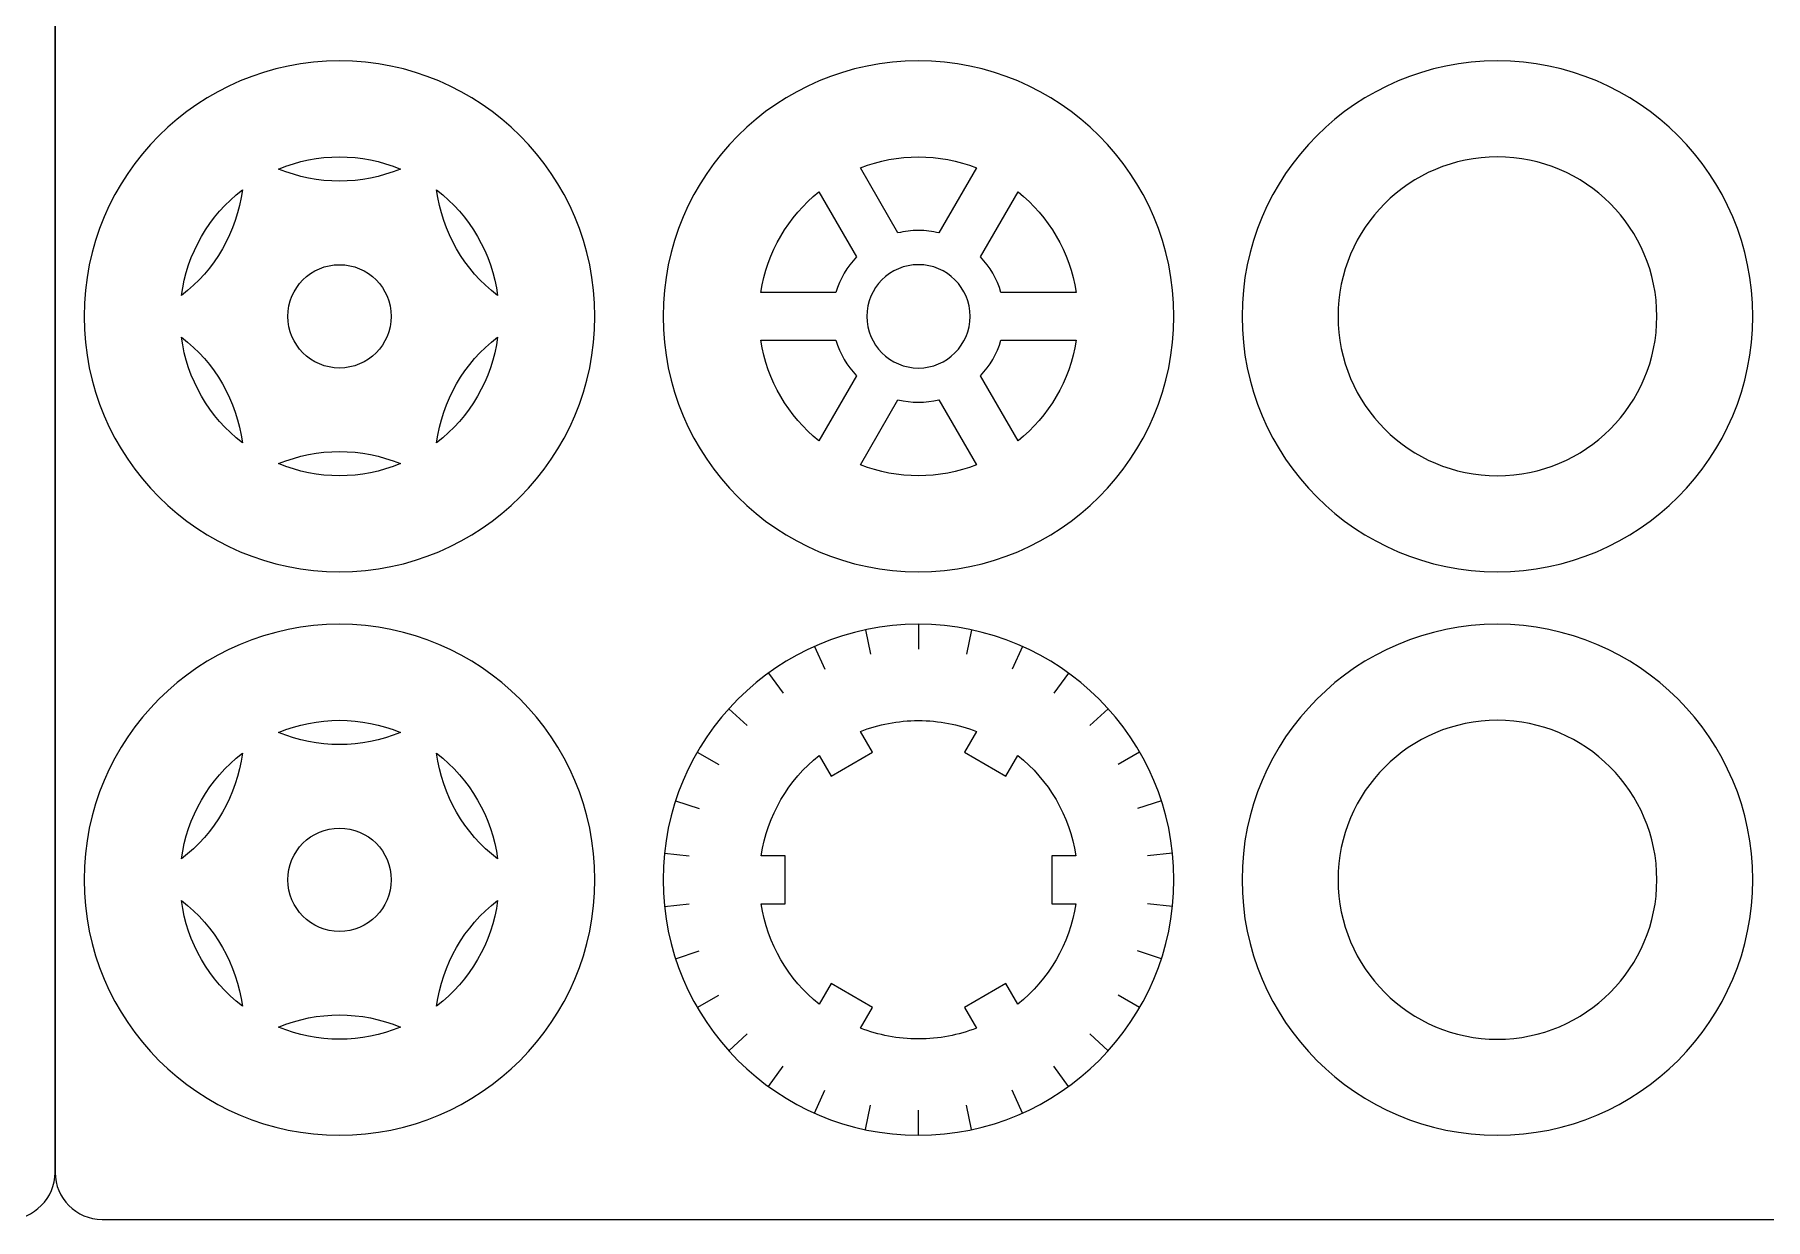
# Model space of a CAD drawing. Header units: centimetres. Extents: x -47.2 to 47.8, y -16.6 to 12.4.
# Drawn here: x -9.36 to 1.7, y -16.6 to -9.03 of the extents above; entities that cross this region are included whole.
import ezdxf

# ---------------------------------------------------------------- set-up
doc = ezdxf.new("R2010")
doc.units = ezdxf.units.CM
doc.header["$MEASUREMENT"] = 0
doc.layers.add('Camada 1', color=7, linetype='Continuous')

msp = doc.modelspace()

# ---------------------------------------------------------------- linework, layer by layer
at = {"layer": 'Camada 1', "color": 6, "lineweight": 9}
for points in [[(-27.9276, 12.40298), (-27.9276, 12.40298), (-9.5276, 12.40298), (-9.5276, 12.40298), (-9.5276, 12.40298), (-9.3626, 12.40298), (-9.2276, 12.26798), (-9.2276, 12.10298), (-9.2276, 12.10298), (-9.2276, 12.10298), (-9.2276, -16.29702), (-9.2276, -16.29702), (-9.2276, -16.29702), (-9.2276, -16.46202), (-9.3626, -16.59702), (-9.5276, -16.59702), (-9.5276, -16.59702), (-9.5276, -16.59702), (-27.9276, -16.59702), (-27.9276, -16.59702), (-27.9276, -16.59702), (-28.0926, -16.59702), (-28.2276, -16.46202), (-28.2276, -16.29702), (-28.2276, -16.29702), (-28.2276, -16.29702), (-28.2276, 12.10298), (-28.2276, 12.10298), (-28.2276, 12.10298), (-28.2276, 12.26798), (-28.0926, 12.40298), (-27.9276, 12.40298)], [(-8.92761, 1.56359), (-8.92761, 1.56359), (9.47241, 1.56359), (9.47241, 1.56359), (9.47241, 1.56359), (9.63741, 1.56359), (9.7724, 1.4286), (9.7724, 1.2636), (9.7724, 1.2636), (9.7724, 1.2636), (9.7724, -16.29702), (9.7724, -16.29702), (9.7724, -16.29702), (9.7724, -16.46202), (9.63741, -16.59701), (9.47241, -16.59701), (9.47241, -16.59701), (9.47241, -16.59701), (-8.92761, -16.59701), (-8.92761, -16.59701), (-8.92761, -16.59701), (-9.09261, -16.59701), (-9.2276, -16.46202), (-9.2276, -16.29702), (-9.2276, -16.29702), (-9.2276, -16.29702), (-9.2276, 1.2636), (-9.2276, 1.2636), (-9.2276, 1.2636), (-9.2276, 1.4286), (-9.09261, 1.56359), (-8.92761, 1.56359)]]:
    msp.add_open_spline(points, degree=3, knots=[0, 0, 0, 0, 0.11111111, 0.11111111, 0.11111111, 0.11111111, 0.22222222, 0.22222222, 0.22222222, 0.22222222, 0.33333333, 0.33333333, 0.33333333, 0.33333333, 0.44444444, 0.44444444, 0.44444444, 0.44444444, 0.55555556, 0.55555556, 0.55555556, 0.55555556, 0.66666667, 0.66666667, 0.66666667, 0.66666667, 0.77777778, 0.77777778, 0.77777778, 0.77777778, 1, 1, 1, 1], dxfattribs=at)
at = {"layer": 'Camada 1', "color": 250, "lineweight": 9}
for points in [[(-7.41, -9.19494), (-6.50853, -9.19494), (-5.77777, -9.92571), (-5.77777, -10.82717), (-5.77777, -10.82717), (-5.77777, -11.72863), (-6.50853, -12.4594), (-7.41, -12.4594), (-7.41, -12.4594), (-8.31146, -12.4594), (-9.04223, -11.72863), (-9.04223, -10.82717), (-9.04223, -10.82717), (-9.04223, -9.92571), (-8.31146, -9.19494), (-7.41, -9.19494)], [(-3.70999, -9.19493), (-2.80854, -9.19493), (-2.07776, -9.92571), (-2.07776, -10.82717), (-2.07776, -10.82717), (-2.07776, -11.72863), (-2.80854, -12.4594), (-3.70999, -12.4594), (-3.70999, -12.4594), (-4.61145, -12.4594), (-5.34223, -11.72863), (-5.34223, -10.82717), (-5.34223, -10.82717), (-5.34223, -9.92571), (-4.61145, -9.19493), (-3.70999, -9.19493)], [(-0.01, -9.19494), (0.89146, -9.19494), (1.62223, -9.92571), (1.62223, -10.82717), (1.62223, -10.82717), (1.62223, -11.72863), (0.89146, -12.45939), (-0.01, -12.45939), (-0.01, -12.45939), (-0.91146, -12.45939), (-1.64223, -11.72863), (-1.64223, -10.82717), (-1.64223, -10.82717), (-1.64223, -9.92571), (-0.91146, -9.19494), (-0.01, -9.19494)], [(-7.41, -12.79494), (-6.50854, -12.79494), (-5.77776, -13.52571), (-5.77776, -14.42717), (-5.77776, -14.42717), (-5.77776, -15.32863), (-6.50854, -16.0594), (-7.41, -16.0594), (-7.41, -16.0594), (-8.31146, -16.0594), (-9.04223, -15.32863), (-9.04223, -14.42717), (-9.04223, -14.42717), (-9.04223, -13.52571), (-8.31146, -12.79494), (-7.41, -12.79494)], [(-3.71, -12.79493), (-2.80854, -12.79493), (-2.07776, -13.52571), (-2.07776, -14.42717), (-2.07776, -14.42717), (-2.07776, -15.32863), (-2.80854, -16.0594), (-3.71, -16.0594), (-3.71, -16.0594), (-4.61146, -16.0594), (-5.34223, -15.32863), (-5.34223, -14.42717), (-5.34223, -14.42717), (-5.34223, -13.52571), (-4.61146, -12.79493), (-3.71, -12.79493)], [(-0.01, -12.79494), (0.89146, -12.79494), (1.62224, -13.52571), (1.62224, -14.42717), (1.62224, -14.42717), (1.62224, -15.32863), (0.89146, -16.05939), (-0.01, -16.05939), (-0.01, -16.05939), (-0.91146, -16.05939), (-1.64223, -15.32863), (-1.64223, -14.42717), (-1.64223, -14.42717), (-1.64223, -13.52571), (-0.91146, -12.79494), (-0.01, -12.79494)]]:
    msp.add_open_spline(points, degree=3, knots=[0, 0, 0, 0, 0.2, 0.2, 0.2, 0.2, 0.4, 0.4, 0.4, 0.4, 0.6, 0.6, 0.6, 0.6, 1, 1, 1, 1], dxfattribs=at)
at = {"layer": 'Camada 1', "color": 114, "lineweight": 9}
for points, knots in [([(-7.02012, -9.88589), (-7.26975, -9.78249), (-7.55025, -9.78249), (-7.7999, -9.88589), (-7.7999, -9.88589), (-7.55025, -9.98928), (-7.26975, -9.98928), (-7.02012, -9.88589)], [0, 0, 0, 0, 0.33333333, 0.33333333, 0.33333333, 0.33333333, 1, 1, 1, 1]), ([(-3.70999, -10.27831), (-3.66481, -10.27831), (-3.62093, -10.28381), (-3.57892, -10.2941), (-3.57892, -10.2941), (-3.57892, -10.2941), (-3.33876, -9.8781), (-3.33876, -9.8781), (-3.33876, -9.8781), (-3.5765, -9.78504), (-3.8435, -9.785), (-4.08124, -9.8781), (-4.08124, -9.8781), (-4.08124, -9.8781), (-3.84106, -10.2941), (-3.84106, -10.2941), (-3.84106, -10.2941), (-3.79906, -10.28381), (-3.75517, -10.27831), (-3.70999, -10.27831)], [0, 0, 0, 0, 0.16666667, 0.16666667, 0.16666667, 0.16666667, 0.33333333, 0.33333333, 0.33333333, 0.33333333, 0.5, 0.5, 0.5, 0.5, 0.66666667, 0.66666667, 0.66666667, 0.66666667, 1, 1, 1, 1]), ([(-0.00999, -9.80832), (0.5527, -9.80832), (1.00885, -10.26447), (1.00885, -10.82716), (1.00885, -10.82716), (1.00885, -11.38983), (0.5527, -11.84598), (-0.00999, -11.84598), (-0.00999, -11.84598), (-0.57266, -11.84598), (-1.02881, -11.38983), (-1.02881, -10.82716), (-1.02881, -10.82716), (-1.02881, -10.26447), (-0.57266, -9.80832), (-0.00999, -9.80832)], [0, 0, 0, 0, 0.2, 0.2, 0.2, 0.2, 0.4, 0.4, 0.4, 0.4, 0.6, 0.6, 0.6, 0.6, 1, 1, 1, 1]), ([(-8.03022, -10.01887), (-8.24459, -10.18336), (-8.38485, -10.42626), (-8.42011, -10.69417), (-8.42011, -10.69417), (-8.20575, -10.52967), (-8.0655, -10.28676), (-8.03022, -10.01887)], [0, 0, 0, 0, 0.33333333, 0.33333333, 0.33333333, 0.33333333, 1, 1, 1, 1]), ([(-6.39989, -10.69418), (-6.43516, -10.42629), (-6.57541, -10.18336), (-6.78977, -10.01886), (-6.78977, -10.01886), (-6.7545, -10.28676), (-6.61425, -10.52967), (-6.39989, -10.69418)], [0, 0, 0, 0, 0.33333333, 0.33333333, 0.33333333, 0.33333333, 1, 1, 1, 1]), ([(-4.2372, -10.67413), (-4.21221, -10.58783), (-4.16661, -10.5103), (-4.10605, -10.44721), (-4.10605, -10.44721), (-4.10605, -10.44721), (-4.34613, -10.03138), (-4.34613, -10.03138), (-4.34613, -10.03138), (-4.54169, -10.18793), (-4.67835, -10.41502), (-4.71738, -10.67413), (-4.71738, -10.67413), (-4.71738, -10.67413), (-4.2372, -10.67413), (-4.2372, -10.67413)], [0, 0, 0, 0, 0.2, 0.2, 0.2, 0.2, 0.4, 0.4, 0.4, 0.4, 0.6, 0.6, 0.6, 0.6, 1, 1, 1, 1]), ([(-3.31394, -10.44721), (-3.25339, -10.51029), (-3.20779, -10.58783), (-3.18279, -10.67413), (-3.18279, -10.67413), (-3.18279, -10.67413), (-2.7026, -10.67413), (-2.7026, -10.67413), (-2.7026, -10.67413), (-2.74164, -10.41502), (-2.87827, -10.1879), (-3.07386, -10.03137), (-3.07386, -10.03137), (-3.07386, -10.03137), (-3.31394, -10.44721), (-3.31394, -10.44721)], [0, 0, 0, 0, 0.2, 0.2, 0.2, 0.2, 0.4, 0.4, 0.4, 0.4, 0.6, 0.6, 0.6, 0.6, 1, 1, 1, 1]), ([(-7.41, -10.49703), (-7.59233, -10.49703), (-7.74013, -10.64483), (-7.74013, -10.82717), (-7.74013, -10.82717), (-7.74013, -11.00949), (-7.59233, -11.15729), (-7.41, -11.15729), (-7.41, -11.15729), (-7.22767, -11.15729), (-7.07987, -11.00949), (-7.07987, -10.82717), (-7.07987, -10.82717), (-7.07987, -10.64483), (-7.22767, -10.49703), (-7.41, -10.49703)], [0, 0, 0, 0, 0.2, 0.2, 0.2, 0.2, 0.4, 0.4, 0.4, 0.4, 0.6, 0.6, 0.6, 0.6, 1, 1, 1, 1]), ([(-3.70999, -10.49703), (-3.52767, -10.49703), (-3.37987, -10.64483), (-3.37987, -10.82716), (-3.37987, -10.82716), (-3.37987, -11.00948), (-3.52767, -11.15728), (-3.70999, -11.15728), (-3.70999, -11.15728), (-3.89233, -11.15728), (-4.04013, -11.00948), (-4.04013, -10.82716), (-4.04013, -10.82716), (-4.04013, -10.64483), (-3.89233, -10.49703), (-3.70999, -10.49703)], [0, 0, 0, 0, 0.2, 0.2, 0.2, 0.2, 0.4, 0.4, 0.4, 0.4, 0.6, 0.6, 0.6, 0.6, 1, 1, 1, 1]), ([(-8.4201, -10.96015), (-8.38485, -11.22804), (-8.24461, -11.47097), (-8.03024, -11.63545), (-8.03024, -11.63545), (-8.06551, -11.36757), (-8.20576, -11.12464), (-8.4201, -10.96015)], [0, 0, 0, 0, 0.33333333, 0.33333333, 0.33333333, 0.33333333, 1, 1, 1, 1]), ([(-6.78978, -11.63545), (-6.57541, -11.47097), (-6.43515, -11.22805), (-6.39988, -10.96016), (-6.39988, -10.96016), (-6.61424, -11.12464), (-6.75449, -11.36757), (-6.78978, -11.63545)], [0, 0, 0, 0, 0.33333333, 0.33333333, 0.33333333, 0.33333333, 1, 1, 1, 1]), ([(-4.10605, -11.20711), (-4.16661, -11.14401), (-4.21221, -11.06648), (-4.2372, -10.98018), (-4.2372, -10.98018), (-4.2372, -10.98018), (-4.71738, -10.98018), (-4.71738, -10.98018), (-4.71738, -10.98018), (-4.67834, -11.23928), (-4.5417, -11.4664), (-4.34613, -11.62293), (-4.34613, -11.62293), (-4.34613, -11.62293), (-4.10605, -11.20711), (-4.10605, -11.20711)], [0, 0, 0, 0, 0.2, 0.2, 0.2, 0.2, 0.4, 0.4, 0.4, 0.4, 0.6, 0.6, 0.6, 0.6, 1, 1, 1, 1]), ([(-3.18279, -10.98018), (-3.20779, -11.06647), (-3.2534, -11.14401), (-3.31394, -11.20711), (-3.31394, -11.20711), (-3.31394, -11.20711), (-3.07386, -11.62295), (-3.07386, -11.62295), (-3.07386, -11.62295), (-2.87827, -11.4664), (-2.74163, -11.23929), (-2.7026, -10.98018), (-2.7026, -10.98018), (-2.7026, -10.98018), (-3.18279, -10.98018), (-3.18279, -10.98018)], [0, 0, 0, 0, 0.2, 0.2, 0.2, 0.2, 0.4, 0.4, 0.4, 0.4, 0.6, 0.6, 0.6, 0.6, 1, 1, 1, 1]), ([(-3.57892, -11.36022), (-3.6649, -11.38127), (-3.75508, -11.38127), (-3.84106, -11.36022), (-3.84106, -11.36022), (-3.84106, -11.36022), (-4.08124, -11.77621), (-4.08124, -11.77621), (-4.08124, -11.77621), (-3.84348, -11.8693), (-3.57653, -11.86929), (-3.33876, -11.77621), (-3.33876, -11.77621), (-3.33876, -11.77621), (-3.57892, -11.36022), (-3.57892, -11.36022)], [0, 0, 0, 0, 0.2, 0.2, 0.2, 0.2, 0.4, 0.4, 0.4, 0.4, 0.6, 0.6, 0.6, 0.6, 1, 1, 1, 1]), ([(-7.79989, -11.76844), (-7.55025, -11.87185), (-7.26975, -11.87186), (-7.02012, -11.76845), (-7.02012, -11.76845), (-7.26975, -11.66505), (-7.55025, -11.66505), (-7.79989, -11.76844)], [0, 0, 0, 0, 0.33333333, 0.33333333, 0.33333333, 0.33333333, 1, 1, 1, 1]), ([(-7.02012, -13.4859), (-7.26976, -13.38249), (-7.55026, -13.38249), (-7.7999, -13.4859), (-7.7999, -13.4859), (-7.55026, -13.58928), (-7.26976, -13.58928), (-7.02012, -13.4859)], [0, 0, 0, 0, 0.33333333, 0.33333333, 0.33333333, 0.33333333, 1, 1, 1, 1]), ([(-4.26899, -13.76495), (-4.26899, -13.76495), (-4.34534, -13.63271), (-4.34534, -13.63271), (-4.34534, -13.63271), (-4.54048, -13.78898), (-4.67681, -14.01562), (-4.71583, -14.27416), (-4.71583, -14.27416), (-4.71583, -14.27416), (-4.56298, -14.27416), (-4.56298, -14.27416), (-4.56298, -14.27416), (-4.56298, -14.27416), (-4.56298, -14.58017), (-4.56298, -14.58017), (-4.56298, -14.58017), (-4.56298, -14.58017), (-4.71583, -14.58017), (-4.71583, -14.58017), (-4.71583, -14.58017), (-4.67683, -14.83873), (-4.54048, -15.06536), (-4.34534, -15.22163), (-4.34534, -15.22163), (-4.34534, -15.22163), (-4.26899, -15.08938), (-4.26899, -15.08938), (-4.26899, -15.08938), (-4.26899, -15.08938), (-4.00398, -15.24239), (-4.00398, -15.24239), (-4.00398, -15.24239), (-4.00398, -15.24239), (-4.08046, -15.37486), (-4.08046, -15.37486), (-4.08046, -15.37486), (-3.96566, -15.41978), (-3.84071, -15.44445), (-3.71, -15.44445), (-3.71, -15.44445), (-3.57928, -15.44445), (-3.45431, -15.41978), (-3.33951, -15.37485), (-3.33951, -15.37485), (-3.33951, -15.37485), (-3.41599, -15.24239), (-3.41599, -15.24239), (-3.41599, -15.24239), (-3.41599, -15.24239), (-3.15098, -15.08939), (-3.15098, -15.08939), (-3.15098, -15.08939), (-3.15098, -15.08939), (-3.07465, -15.22161), (-3.07465, -15.22161), (-3.07465, -15.22161), (-2.87952, -15.06535), (-2.74318, -14.83872), (-2.70416, -14.58017), (-2.70416, -14.58017), (-2.70416, -14.58017), (-2.85698, -14.58017), (-2.85698, -14.58017), (-2.85698, -14.58017), (-2.85698, -14.58017), (-2.85698, -14.27416), (-2.85698, -14.27416), (-2.85698, -14.27416), (-2.85698, -14.27416), (-2.70416, -14.27416), (-2.70416, -14.27416), (-2.70416, -14.27416), (-2.74316, -14.01561), (-2.87951, -13.78899), (-3.07464, -13.63273), (-3.07464, -13.63273), (-3.07464, -13.63273), (-3.15098, -13.76495), (-3.15098, -13.76495), (-3.15098, -13.76495), (-3.15098, -13.76495), (-3.41599, -13.61195), (-3.41599, -13.61195), (-3.41599, -13.61195), (-3.41599, -13.61195), (-3.33951, -13.47948), (-3.33951, -13.47948), (-3.33951, -13.47948), (-3.45432, -13.43456), (-3.57927, -13.40988), (-3.71, -13.40988), (-3.71, -13.40988), (-3.84072, -13.40988), (-3.96567, -13.43456), (-4.08046, -13.47947), (-4.08046, -13.47947), (-4.08046, -13.47947), (-4.00397, -13.61195), (-4.00397, -13.61195), (-4.00397, -13.61195), (-4.00397, -13.61195), (-4.26899, -13.76495), (-4.26899, -13.76495)], [0, 0, 0, 0, 0.03703704, 0.03703704, 0.03703704, 0.03703704, 0.07407407, 0.07407407, 0.07407407, 0.07407407, 0.11111111, 0.11111111, 0.11111111, 0.11111111, 0.14814815, 0.14814815, 0.14814815, 0.14814815, 0.18518519, 0.18518519, 0.18518519, 0.18518519, 0.22222222, 0.22222222, 0.22222222, 0.22222222, 0.25925926, 0.25925926, 0.25925926, 0.25925926, 0.2962963, 0.2962963, 0.2962963, 0.2962963, 0.33333333, 0.33333333, 0.33333333, 0.33333333, 0.37037037, 0.37037037, 0.37037037, 0.37037037, 0.40740741, 0.40740741, 0.40740741, 0.40740741, 0.44444444, 0.44444444, 0.44444444, 0.44444444, 0.48148148, 0.48148148, 0.48148148, 0.48148148, 0.51851852, 0.51851852, 0.51851852, 0.51851852, 0.55555556, 0.55555556, 0.55555556, 0.55555556, 0.59259259, 0.59259259, 0.59259259, 0.59259259, 0.62962963, 0.62962963, 0.62962963, 0.62962963, 0.66666667, 0.66666667, 0.66666667, 0.66666667, 0.7037037, 0.7037037, 0.7037037, 0.7037037, 0.74074074, 0.74074074, 0.74074074, 0.74074074, 0.77777778, 0.77777778, 0.77777778, 0.77777778, 0.81481481, 0.81481481, 0.81481481, 0.81481481, 0.85185185, 0.85185185, 0.85185185, 0.85185185, 0.88888889, 0.88888889, 0.88888889, 0.88888889, 0.92592593, 0.92592593, 0.92592593, 0.92592593, 1, 1, 1, 1]), ([(-0.00999, -13.40832), (0.55269, -13.40832), (1.00884, -13.86447), (1.00884, -14.42716), (1.00884, -14.42716), (1.00884, -14.98984), (0.55269, -15.44598), (-0.00999, -15.44598), (-0.00999, -15.44598), (-0.57267, -15.44598), (-1.02882, -14.98984), (-1.02882, -14.42716), (-1.02882, -14.42716), (-1.02882, -13.86447), (-0.57267, -13.40832), (-0.00999, -13.40832)], [0, 0, 0, 0, 0.2, 0.2, 0.2, 0.2, 0.4, 0.4, 0.4, 0.4, 0.6, 0.6, 0.6, 0.6, 1, 1, 1, 1]), ([(-8.03022, -13.61887), (-8.24459, -13.78336), (-8.38485, -14.02626), (-8.42012, -14.29417), (-8.42012, -14.29417), (-8.20575, -14.12967), (-8.0655, -13.88676), (-8.03022, -13.61887)], [0, 0, 0, 0, 0.33333333, 0.33333333, 0.33333333, 0.33333333, 1, 1, 1, 1]), ([(-6.39989, -14.29418), (-6.43515, -14.0263), (-6.5754, -13.78336), (-6.78977, -13.61887), (-6.78977, -13.61887), (-6.7545, -13.88676), (-6.61425, -14.12967), (-6.39989, -14.29418)], [0, 0, 0, 0, 0.33333333, 0.33333333, 0.33333333, 0.33333333, 1, 1, 1, 1]), ([(-7.41, -14.09703), (-7.59233, -14.09703), (-7.74013, -14.24483), (-7.74013, -14.42717), (-7.74013, -14.42717), (-7.74013, -14.60949), (-7.59233, -14.75729), (-7.41, -14.75729), (-7.41, -14.75729), (-7.22767, -14.75729), (-7.07987, -14.60949), (-7.07987, -14.42717), (-7.07987, -14.42717), (-7.07987, -14.24483), (-7.22767, -14.09703), (-7.41, -14.09703)], [0, 0, 0, 0, 0.2, 0.2, 0.2, 0.2, 0.4, 0.4, 0.4, 0.4, 0.6, 0.6, 0.6, 0.6, 1, 1, 1, 1]), ([(-8.42011, -14.56015), (-8.38485, -14.82805), (-8.24461, -15.07097), (-8.03024, -15.23545), (-8.03024, -15.23545), (-8.06551, -14.96757), (-8.20576, -14.72464), (-8.42011, -14.56015)], [0, 0, 0, 0, 0.33333333, 0.33333333, 0.33333333, 0.33333333, 1, 1, 1, 1]), ([(-6.78978, -15.23545), (-6.5754, -15.07097), (-6.43515, -14.82805), (-6.39988, -14.56017), (-6.39988, -14.56017), (-6.61424, -14.72464), (-6.75449, -14.96757), (-6.78978, -15.23545)], [0, 0, 0, 0, 0.33333333, 0.33333333, 0.33333333, 0.33333333, 1, 1, 1, 1]), ([(-7.79989, -15.36844), (-7.55026, -15.47185), (-7.26975, -15.47186), (-7.02012, -15.36845), (-7.02012, -15.36845), (-7.26975, -15.26505), (-7.55025, -15.26505), (-7.79989, -15.36844)], [0, 0, 0, 0, 0.33333333, 0.33333333, 0.33333333, 0.33333333, 1, 1, 1, 1])]:
    msp.add_open_spline(points, degree=3, knots=knots, dxfattribs=at)
at = {"layer": 'Camada 1', "color": 5, "lineweight": 9}
for points in [[(-4.04936, -12.8306), (-4.04936, -12.8306), (-4.01618, -12.9867), (-4.01618, -12.9867)], [(-3.71, -12.79493), (-3.71, -12.79493), (-3.71, -12.95453), (-3.71, -12.95453)], [(-3.37066, -12.8306), (-3.37066, -12.8306), (-3.40382, -12.9867), (-3.40382, -12.9867)], [(-4.37388, -12.93606), (-4.37388, -12.93606), (-4.30898, -13.08185), (-4.30898, -13.08185)], [(-3.04613, -12.93605), (-3.04613, -12.93605), (-3.11102, -13.08185), (-3.11102, -13.08185)], [(-4.6694, -13.10667), (-4.6694, -13.10667), (-4.5756, -13.23577), (-4.5756, -13.23577)], [(-2.75062, -13.10665), (-2.75062, -13.10665), (-2.84439, -13.23577), (-2.84439, -13.23577)], [(-4.92298, -13.33499), (-4.92298, -13.33499), (-4.80439, -13.44179), (-4.80439, -13.44179)], [(-2.49703, -13.33498), (-2.49703, -13.33498), (-2.6156, -13.44179), (-2.6156, -13.44179)], [(-5.12355, -13.61106), (-5.12355, -13.61106), (-4.98535, -13.69085), (-4.98535, -13.69085)], [(-2.29646, -13.61104), (-2.29646, -13.61104), (-2.43465, -13.69085), (-2.43465, -13.69085)], [(-5.26234, -13.92279), (-5.26234, -13.92279), (-5.11057, -13.9721), (-5.11057, -13.9721)], [(-2.15767, -13.92275), (-2.15767, -13.92275), (-2.30943, -13.9721), (-2.30943, -13.9721)], [(-5.33328, -14.25656), (-5.33328, -14.25656), (-5.17458, -14.27325), (-5.17458, -14.27325)], [(-2.08672, -14.25654), (-2.08672, -14.25654), (-2.24542, -14.27325), (-2.24542, -14.27325)], [(-5.33328, -14.59778), (-5.33328, -14.59778), (-5.17458, -14.58111), (-5.17458, -14.58111)], [(-2.08672, -14.59776), (-2.08672, -14.59776), (-2.24542, -14.58111), (-2.24542, -14.58111)], [(-5.26233, -14.93156), (-5.26233, -14.93156), (-5.11057, -14.88224), (-5.11057, -14.88224)], [(-2.15766, -14.93152), (-2.15766, -14.93152), (-2.30943, -14.88224), (-2.30943, -14.88224)], [(-5.12354, -15.24329), (-5.12354, -15.24329), (-4.98535, -15.1635), (-4.98535, -15.1635)], [(-2.29645, -15.24326), (-2.29645, -15.24326), (-2.43465, -15.1635), (-2.43465, -15.1635)], [(-4.92297, -15.51934), (-4.92297, -15.51934), (-4.80439, -15.41256), (-4.80439, -15.41256)], [(-2.49701, -15.51932), (-2.49701, -15.51932), (-2.6156, -15.41256), (-2.6156, -15.41256)], [(-4.66939, -15.74767), (-4.66939, -15.74767), (-4.5756, -15.61857), (-4.5756, -15.61857)], [(-2.75059, -15.74765), (-2.75059, -15.74765), (-2.84439, -15.61857), (-2.84439, -15.61857)], [(-4.37388, -15.91827), (-4.37388, -15.91827), (-4.30898, -15.77249), (-4.30898, -15.77249)], [(-3.0461, -15.91826), (-3.0461, -15.91826), (-3.11102, -15.77249), (-3.11102, -15.77249)], [(-4.04935, -16.02371), (-4.04935, -16.02371), (-4.01618, -15.86764), (-4.01618, -15.86764)], [(-3.70999, -16.05939), (-3.70999, -16.05939), (-3.71, -15.89981), (-3.71, -15.89981)], [(-3.37063, -16.02371), (-3.37063, -16.02371), (-3.40382, -15.86764), (-3.40382, -15.86764)]]:
    msp.add_open_spline(points, degree=3, dxfattribs=at)

doc.saveas('drawing.dxf')
